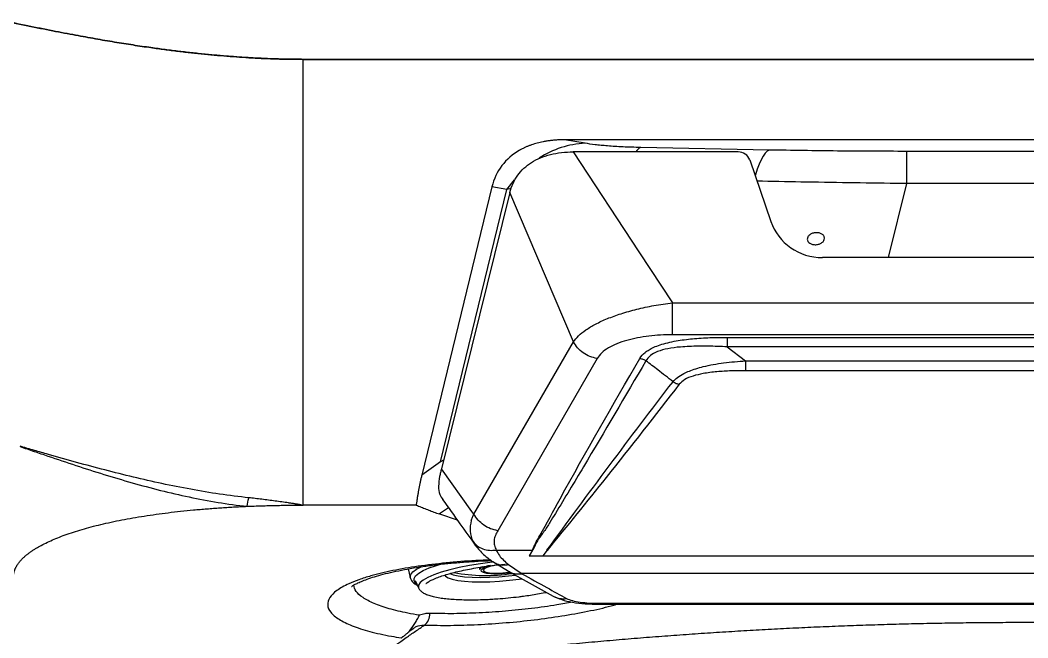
# Model space of a CAD drawing. Extents: x 527 to 611, y 788 to 934.
# Drawn here: x 581.48 to 590.53, y 879.08 to 884.62 of the extents above; entities that cross this region are included whole.
import ezdxf

# ---------------------------------------------------------------- set-up
doc = ezdxf.new("R2010")
doc.units = 0
doc.header["$MEASUREMENT"] = 0
doc.layers.add('1', color=4, linetype='Continuous')
doc.layers.add('GEOMETRY', color=3, linetype='Continuous', lineweight=25)

# ---------------------------------------------------------------- blocks, each defined once
blk = doc.blocks.new('2026_FLAIR')
at = {"layer": 'GEOMETRY'}
for p, q in [((56.9545, 76.9086), (56.9546, 80.9086)), ((69.9546, 80.9086), (56.9546, 80.9086)), ((56.9546, 80.9086), (75.2114, 80.9086)), ((67.6083, 80.1869), (59.3008, 80.187)), ((59.4864, 80.1554), (59.3008, 80.187)), ((59.3802, 80.0785), (59.9685, 79.1829)), ((60.8598, 80.0785), (59.3802, 80.0785)), ((61.1393, 80.095), (59.9857, 80.1176)), ((64.5392, 80.083), (62.3699, 80.0831)), ((62.3699, 80.0831), (62.3699, 79.794)), ((60.9638, 80.0059), (61.1536, 79.4544)), ((62.3699, 79.794), (62.208, 79.1294)), ((64.5392, 79.794), (62.3699, 79.794)), ((58.6497, 79.764), (58.0195, 77.1762)), ((58.189, 77.296), (58.7844, 79.741)), ((58.8106, 79.7149), (58.1955, 77.2338)), ((58.7844, 79.741), (58.6497, 79.764)), ((59.3808, 78.3737), (58.8106, 79.7149)), ((59.9685, 79.1829), (60.2697, 78.7242)), ((65.3219, 79.1294), (61.6177, 79.1294)), ((60.2697, 78.7242), (66.6699, 78.7242)), ((66.6698, 78.4371), (60.2697, 78.4371)), ((58.4878, 76.8291), (59.3808, 78.3737)), ((60.7622, 78.4142), (66.1775, 78.4142)), ((66.1774, 78.3288), (60.7622, 78.3287)), ((60.7622, 78.3288), (60.9272, 78.2039)), ((59.5942, 78.224), (58.7011, 76.6795)), ((60.9272, 78.2039), (66.0125, 78.2039)), ((66.0125, 78.1152), (60.9272, 78.1152)), ((58.189, 77.296), (58.0195, 77.1762)), ((58.2147, 77.3115), (58.189, 77.296)), ((58.4706, 76.8529), (58.1955, 77.2338)), ((56.9388, 76.9086), (56.9545, 76.9086)), ((57.9699, 76.9086), (56.9545, 76.9086)), ((58.2595, 76.8848), (58.1778, 76.8294)), ((58.1778, 76.8294), (58.3376, 76.776)), ((58.4878, 76.8291), (58.4706, 76.8529)), ((58.505, 76.5447), (58.4807, 76.5817)), ((58.6886, 76.5052), (59.0146, 76.5052)), ((59.0146, 76.5052), (58.9833, 76.454)), ((58.9833, 76.454), (59.1058, 76.454)), ((59.0157, 76.5071), (59.0146, 76.5052)), ((59.144, 76.5033), (59.1058, 76.454)), ((59.1058, 76.454), (67.8339, 76.454)), ((58.5372, 76.3504), (58.5393, 76.3304)), ((58.6568, 76.4023), (58.7996, 76.3148)), ((58.734, 76.3764), (58.7657, 76.3798)), ((58.7993, 76.3761), (58.9119, 76.2969)), ((57.8965, 76.3366), (57.9166, 76.2585)), ((58.7968, 76.3157), (59.1999, 76.0922)), ((58.9119, 76.2969), (58.9147, 76.2969)), ((58.9147, 76.2969), (68.025, 76.2969)), ((57.9615, 76.2316), (57.9912, 76.1663)), ((58.8934, 76.2454), (58.9176, 76.2488)), ((57.9912, 76.1663), (57.9918, 76.1649)), ((59.6116, 76.0278), (67.3281, 76.0279)), ((59.6116, 76.0188), (67.3281, 76.0188)), ((57.9048, 75.7747), (57.9394, 75.7982)), ((57.9053, 75.7745), (57.9085, 75.7777)), ((57.9375, 75.8011), (57.9325, 75.7978)), ((57.9394, 75.7982), (57.9455, 75.8024))]:
    blk.add_line(p, q, dxfattribs=at)
at = {"layer": 'GEOMETRY', "flags": 128}
for points in [[(61.1393, 80.095), (61.1205, 80.084), (61.1019, 80.0658), (61.0835, 80.0406), (61.0655, 80.0083), (61.048, 79.9694), (61.0313, 79.9241), (61.0153, 79.8728), (61.0127, 79.8638)], [(58.7844, 79.741), (58.851, 79.8289), (58.8516, 79.8296)], [(58.8228, 79.7497), (58.7844, 79.741), (58.7844, 79.741), (58.7844, 79.741)], [(57.9166, 76.2585), (57.9156, 76.2645), (57.9209, 76.2869), (57.9402, 76.3103), (57.9731, 76.3343), (58.015, 76.3566)], [(57.975, 76.2018), (57.9648, 76.2098), (57.9507, 76.2299), (57.9506, 76.2516), (57.9646, 76.2743), (57.9924, 76.2978), (58.0336, 76.3215), (58.0874, 76.3453), (58.1528, 76.3685), (58.1876, 76.3792)], [(58.6556, 76.3984), (58.6505, 76.3977), (58.5478, 76.3834), (58.4491, 76.3668), (58.3564, 76.3481), (58.2711, 76.3277), (58.1949, 76.306), (58.1291, 76.2834), (58.0749, 76.2602), (58.0332, 76.2368), (58.0048, 76.2138), (57.9902, 76.1914), (57.9896, 76.1702), (57.9912, 76.1663)], [(58.7024, 76.3744), (58.685, 76.3713), (58.6394, 76.3612), (58.6035, 76.3497), (58.5799, 76.3377), (58.5703, 76.3261), (58.5755, 76.3158), (58.5951, 76.3074), (58.6275, 76.3017), (58.6705, 76.299), (58.7208, 76.2996), (58.7747, 76.3034), (58.8026, 76.3065)], [(58.225, 76.2821), (58.2331, 76.2705), (58.2565, 76.2557), (58.2931, 76.243), (58.3421, 76.2329), (58.4022, 76.2256), (58.4717, 76.2212), (58.549, 76.22), (58.632, 76.2218), (58.7186, 76.2268), (58.8064, 76.2347), (58.8934, 76.2454)], [(58.2717, 76.2949), (58.3006, 76.2841), (58.3465, 76.2736), (58.4039, 76.2659), (58.4712, 76.2612), (58.5465, 76.2596), (58.6278, 76.2611), (58.7129, 76.2658), (58.7994, 76.2735), (58.86, 76.2806)], [(58.5502, 76.3225), (58.5538, 76.3149), (58.5705, 76.306), (58.5997, 76.2993), (58.6395, 76.2954), (58.6875, 76.2945)], [(59.6116, 76.0188), (59.6116, 76.0193), (59.6116, 76.0278)]]:
    blk.add_lwpolyline(points, dxfattribs=at)
at = {"layer": 'GEOMETRY'}
for centre, radius, start, end in [((59.5294, 79.3086), 0.8479, 92.9088, 122.57787), ((60.0362, 80.013), 0.1162, 115.78832, 145.68973), ((58.5789, 76.3147), 0.0426, 108.86962, 158.35888), ((58.6381, 76.2552), 0.1107, 90.14032, 142.59282), ((58.5898, 77.7875), 1.51, 259.22968, 279.13445), ((58.6713, 77.3622), 1.0678, 270.86862, 277.83252), ((59.2926, 76.2655), 0.1965, 241.84019, 277.94651), ((57.9616, 75.9344), 0.1319, 309.21423, 1.05402), ((57.8943, 75.7917), 0.0199, 301.73621, 315.34223), ((57.8945, 75.7914), 0.0196, 315.40838, 322.26368)]:
    blk.add_arc(centre, radius, start, end, dxfattribs=at)
for centre, major_axis, ratio, start_param, end_param in [((59.9095, 79.087), (1.1748, -0.8619), 0.581844, 2.887405, 3.378979), ((60.8657, 79.9803), (0.0957, -0.0423), 0.925767, 0.709456, 2.016481), ((61.6303, 79.6225), (0.4537, 0.2234), 0.968854, 3.01921, 4.242101)]:
    blk.add_ellipse(centre, major_axis=major_axis, ratio=ratio, start_param=start_param, end_param=end_param, dxfattribs=at)
for points, knots in [([(56.9546, 80.9086), (56.9364, 80.9087), (56.8998, 80.9087), (56.8446, 80.9094), (56.7891, 80.9103), (56.7331, 80.9117), (56.6767, 80.9135), (56.6199, 80.9157), (56.5626, 80.9183), (56.5049, 80.9213), (56.4468, 80.9246), (56.3883, 80.9284), (56.3293, 80.9326), (56.2699, 80.9371), (56.2101, 80.9421), (56.1499, 80.9474), (56.0892, 80.9532), (56.0281, 80.9593), (55.9665, 80.9659), (55.9046, 80.9728), (55.8422, 80.9802), (55.7794, 80.9879), (55.7162, 80.996), (55.6525, 81.0046), (55.5563, 81.018), (55.426, 81.0373), (55.2597, 81.0639), (55.0878, 81.0933), (54.9026, 81.1268), (54.7001, 81.1657), (54.476, 81.2106), (54.3207, 81.2431), (54.24, 81.2601)], [0, 0, 0, 0, 0.019944, 0.040045, 0.060304, 0.080721, 0.101299, 0.122037, 0.142937, 0.163999, 0.185225, 0.206615, 0.22817, 0.249892, 0.27178, 0.293835, 0.316059, 0.338453, 0.361015, 0.383749, 0.406654, 0.42973, 0.45298, 0.476402, 0.499999, 0.559174, 0.620562, 0.684168, 0.750001, 0.82644, 0.909772, 1, 1, 1, 1]), ([(54.24, 81.2601), (54.2811, 81.2514), (54.3618, 81.2344), (54.4807, 81.2099), (54.595, 81.1867), (54.7047, 81.165), (54.81, 81.1446), (54.9378, 81.1205), (55.0878, 81.0933), (55.2597, 81.0639), (55.426, 81.0373), (55.5758, 81.0151), (55.7104, 80.9966), (55.8313, 80.9813), (55.9507, 80.9675), (56.0684, 80.9551), (56.1846, 80.9442), (56.2992, 80.9347), (56.4123, 80.9266), (56.5238, 80.9201), (56.6337, 80.915), (56.7421, 80.9113), (56.8489, 80.9091), (56.9195, 80.9088), (56.9546, 80.9086)], [0, 0, 0, 0, 0.045974, 0.090225, 0.132752, 0.173557, 0.212639, 0.25, 0.315828, 0.379433, 0.440822, 0.500003, 0.545075, 0.589512, 0.633316, 0.676494, 0.719049, 0.760988, 0.802315, 0.843038, 0.883161, 0.922691, 0.961635, 1, 1, 1, 1]), ([(59.3008, 80.187), (59.2947, 80.187), (59.2825, 80.1869), (59.2644, 80.1864), (59.2465, 80.1857), (59.2287, 80.1847), (59.2111, 80.1834), (59.1937, 80.1817), (59.1765, 80.1798), (59.1595, 80.1776), (59.1427, 80.1751), (59.126, 80.1723), (59.1059, 80.1685), (59.0826, 80.1635), (59.0562, 80.1569), (59.0305, 80.1495), (59.0055, 80.1414), (58.9812, 80.1324), (58.9575, 80.1227), (58.9423, 80.1156), (58.9347, 80.112)], [0, 0, 0, 0, 0.047298, 0.094148, 0.140574, 0.186603, 0.232261, 0.277577, 0.322577, 0.367292, 0.41175, 0.455981, 0.500015, 0.572984, 0.645182, 0.716759, 0.787871, 0.858674, 0.929331, 1, 1, 1, 1]), ([(59.9857, 80.1176), (59.9296, 80.1187), (59.8767, 80.1205), (59.8017, 80.1241), (59.7773, 80.1254), (59.7313, 80.1283), (59.7094, 80.1299), (59.6677, 80.1332), (59.6478, 80.135), (59.61, 80.1387), (59.5921, 80.1407), (59.5418, 80.1467), (59.5124, 80.1509), (59.4864, 80.1554)], [0, 0, 0, 0, 0.25, 0.25, 0.375, 0.375, 0.5, 0.5, 0.625, 0.625, 0.75, 0.75, 1, 1, 1, 1]), ([(58.8106, 79.7149), (58.8188, 79.7421), (58.8347, 79.7949), (58.8778, 79.868), (58.9337, 79.9317), (59.0027, 79.9848), (59.0833, 80.0268), (59.1743, 80.0567), (59.2745, 80.0753), (59.3444, 80.0774), (59.3802, 80.0785)], [0, 0, 0, 0, 0.1413131, 0.2738681, 0.3987834, 0.5184404, 0.6355419, 0.7529675, 0.8735732, 1, 1, 1, 1]), ([(58.9347, 80.112), (58.9306, 80.11), (58.9224, 80.1059), (58.9104, 80.0996), (58.9025, 80.0953), (58.8986, 80.0931)], [0, 0, 0, 0, 0.333579, 0.666847, 1, 1, 1, 1]), ([(62.3699, 80.0831), (62.2665, 80.0831), (62.1631, 80.0833), (61.9567, 80.0843), (61.8536, 80.0851), (61.6481, 80.087), (61.5456, 80.0883), (61.3417, 80.0913), (61.2402, 80.093), (61.1393, 80.095)], [0, 0, 0, 0, 0.25, 0.25, 0.5, 0.5, 0.75, 0.75, 1, 1, 1, 1]), ([(62.3699, 79.794), (62.3699, 79.794), (62.3392, 79.7944), (62.1655, 79.7966), (61.8488, 79.8009), (61.4314, 79.8076), (61.1602, 79.8127), (61.0295, 79.8152)], [0, 0, 0, 0, 0.000002, 0.068074, 0.385774, 0.703823, 1, 1, 1, 1]), ([(61.5578, 79.2457), (61.5527, 79.2455), (61.5477, 79.2456), (61.5379, 79.2464), (61.533, 79.2472), (61.5237, 79.2494), (61.5192, 79.2509), (61.5109, 79.2543), (61.5069, 79.2564), (61.4963, 79.2633), (61.4905, 79.2689), (61.4828, 79.2815), (61.4808, 79.2884), (61.4808, 79.2989), (61.4813, 79.3025), (61.4832, 79.3095), (61.4847, 79.313), (61.4885, 79.3197), (61.4909, 79.323), (61.4965, 79.3291), (61.4997, 79.332), (61.5069, 79.3374), (61.5108, 79.3398), (61.5191, 79.3442), (61.5236, 79.3461), (61.533, 79.3493), (61.5377, 79.3505), (61.5476, 79.3524), (61.5527, 79.353), (61.5627, 79.3535), (61.5677, 79.3535), (61.5776, 79.3526), (61.5825, 79.3518), (61.5964, 79.3484), (61.605, 79.3449), (61.6157, 79.3379), (61.6189, 79.3353), (61.6245, 79.3297), (61.6269, 79.3267), (61.6308, 79.3204), (61.6323, 79.317), (61.6343, 79.3102), (61.6348, 79.3067), (61.6348, 79.2961), (61.6328, 79.289), (61.627, 79.2789), (61.6246, 79.2757), (61.6191, 79.2696), (61.6158, 79.2667), (61.6087, 79.2614), (61.6048, 79.259), (61.5964, 79.2547), (61.5919, 79.2528), (61.578, 79.2481), (61.5679, 79.2462), (61.5578, 79.2457)], [0, 0, 0, 0, 0.03125, 0.03125, 0.0625, 0.0625, 0.09375, 0.09375, 0.125, 0.125, 0.1875, 0.1875, 0.25, 0.25, 0.28125, 0.28125, 0.3125, 0.3125, 0.34375, 0.34375, 0.375, 0.375, 0.40625, 0.40625, 0.4375, 0.4375, 0.46875, 0.46875, 0.5, 0.5, 0.53125, 0.53125, 0.5625, 0.5625, 0.625, 0.625, 0.65625, 0.65625, 0.6875, 0.6875, 0.71875, 0.71875, 0.75, 0.75, 0.8125, 0.8125, 0.84375, 0.84375, 0.875, 0.875, 0.90625, 0.90625, 0.9375, 0.9375, 1, 1, 1, 1]), ([(59.3808, 78.3737), (59.395, 78.3918), (59.4241, 78.4288), (59.4919, 78.4825), (59.5788, 78.5347), (59.6855, 78.5836), (59.8098, 78.6285), (59.9505, 78.6681), (60.1054, 78.7021), (60.214, 78.7166), (60.2697, 78.7241)], [0, 0, 0, 0, 0.106091, 0.216747, 0.332036, 0.452511, 0.57882, 0.711898, 0.852403, 1, 1, 1, 1]), ([(60.2697, 78.4371), (60.234, 78.4365), (60.1633, 78.4354), (60.0579, 78.426), (59.9565, 78.4107), (59.8589, 78.3879), (59.7701, 78.3581), (59.6929, 78.3202), (59.6306, 78.2756), (59.6063, 78.2412), (59.5941, 78.224)], [0, 0, 0, 0, 0.126547, 0.249919, 0.377175, 0.499718, 0.627528, 0.749863, 0.875036, 1, 1, 1, 1]), ([(59.9772, 78.225), (59.9911, 78.2438), (60.0118, 78.272), (60.0595, 78.3039), (60.1042, 78.3268), (60.1603, 78.3483), (60.2287, 78.3674), (60.325, 78.3871), (60.4519, 78.4032), (60.6056, 78.4128), (60.7102, 78.4137), (60.7622, 78.4142)], [0, 0, 0, 0, 0.125242, 0.186962, 0.250585, 0.328395, 0.41141, 0.501036, 0.662351, 0.831997, 1, 1, 1, 1]), ([(60.7622, 78.3287), (60.733, 78.3301), (60.675, 78.3328), (60.5887, 78.3348), (60.504, 78.3349), (60.4222, 78.3327), (60.3294, 78.3273), (60.2311, 78.3152), (60.137, 78.2895), (60.066, 78.2526), (60.0435, 78.2205), (60.0323, 78.2046)], [0, 0, 0, 0, 0.1035977, 0.2062818, 0.3070607, 0.4050613, 0.4995741, 0.6433549, 0.7697547, 0.8853187, 1, 1, 1, 1]), ([(59.0157, 76.5071), (59.0174, 76.5116), (59.0337, 76.5553), (59.122, 76.7076), (59.4291, 77.2771), (59.7348, 77.8057), (59.9772, 78.225)], [0, 0, 0, 0, 0.0077207, 0.0746554, 0.2661847, 1, 1, 1, 1]), ([(60.0323, 78.2046), (59.8461, 77.8865), (59.578, 77.4285), (59.2879, 76.9463), (59.1697, 76.7528), (59.1186, 76.6707), (59.0551, 76.591), (59.0303, 76.5348), (59.018, 76.507)], [0, 0, 0, 0, 0.559957, 0.806347, 0.854751, 0.903289, 0.952043, 1, 1, 1, 1]), ([(59.9772, 78.225), (59.9868, 78.223), (60.006, 78.219), (60.0235, 78.2094), (60.0323, 78.2046)], [0, 0, 0, 0, 0.4999999, 1, 1, 1, 1]), ([(60.2752, 78.0161), (60.2299, 78.0512), (60.1489, 78.114), (60.068, 78.1769), (60.0323, 78.2046)], [0, 0, 0, 0, 0.559389, 1, 1, 1, 1]), ([(60.2752, 78.0161), (60.2873, 78.029), (60.3121, 78.0552), (60.3652, 78.0873), (60.4225, 78.113), (60.4811, 78.1335), (60.5812, 78.1616), (60.7317, 78.1882), (60.861, 78.1986), (60.9271, 78.2039)], [0, 0, 0, 0, 0.114828, 0.233664, 0.317348, 0.406089, 0.500977, 0.744712, 1, 1, 1, 1]), ([(60.9272, 78.1152), (60.884, 78.1148), (60.7979, 78.1141), (60.6695, 78.1065), (60.5531, 78.0922), (60.4539, 78.0689), (60.3749, 78.037), (60.3456, 78.0078), (60.3309, 77.9932)], [0, 0, 0, 0, 0.187072, 0.373689, 0.559995, 0.705553, 0.85283, 1, 1, 1, 1]), ([(59.1429, 76.5035), (59.328, 76.7559), (59.6981, 77.2607), (60.0828, 77.7644), (60.2752, 78.0161)], [0, 0, 0, 0, 0.500104, 1, 1, 1, 1]), ([(60.3309, 77.9932), (60.1142, 77.7142), (59.7272, 77.2161), (59.3229, 76.7209), (59.145, 76.5031)], [0, 0, 0, 0, 0.5600112, 1, 1, 1, 1]), ([(60.2752, 78.0161), (60.284, 78.0108), (60.3017, 78), (60.3212, 77.9955), (60.3309, 77.9932)], [0, 0, 0, 0, 0.5000001, 1, 1, 1, 1]), ([(56.4659, 76.9747), (56.3786, 76.9839), (56.2915, 76.995), (56.118, 77.0204), (56.0315, 77.0348), (55.7728, 77.0822), (55.6011, 77.1194), (55.26, 77.201), (55.0904, 77.2456), (54.8368, 77.3154), (54.7524, 77.3391), (54.626, 77.3751), (54.5838, 77.3871), (54.5207, 77.4054), (54.4996, 77.4115), (54.4681, 77.4209), (54.4576, 77.424), (54.4366, 77.4304), (54.4261, 77.4337), (54.4158, 77.4373)], [0, 0, 0, 0, 0.125, 0.125, 0.25, 0.25, 0.5, 0.5, 0.75, 0.75, 0.875, 0.875, 0.9375, 0.9375, 0.96875, 0.96875, 0.984375, 0.984375, 1, 1, 1, 1]), ([(54.4144, 77.4354), (54.4246, 77.4313), (54.4349, 77.4275), (54.4556, 77.4201), (54.466, 77.4165), (54.4971, 77.4056), (54.5179, 77.3985), (54.5804, 77.3771), (54.6221, 77.3629), (54.7472, 77.3207), (54.8307, 77.2928), (55.0815, 77.2105), (55.2495, 77.1578), (55.5883, 77.0618), (55.7593, 77.0183), (56.1036, 76.9458), (56.2771, 76.9167), (56.4526, 76.898)], [0, 0, 0, 0, 0.015625, 0.015625, 0.03125, 0.03125, 0.0625, 0.0625, 0.125, 0.125, 0.25, 0.25, 0.5, 0.5, 0.75, 0.75, 1, 1, 1, 1]), ([(58.0195, 77.1762), (58.0172, 77.1666), (58.0126, 77.1475), (58.0062, 77.1186), (58, 77.0894), (57.9942, 77.0599), (57.9887, 77.0302), (57.9835, 77.0002), (57.9786, 76.9699), (57.974, 76.9394), (57.9712, 76.9189), (57.9699, 76.9086)], [0, 0, 0, 0, 0.1075957, 0.2160503, 0.3253728, 0.4355717, 0.5466555, 0.6586323, 0.7715101, 0.8852968, 1, 1, 1, 1]), ([(58.1799, 77.1663), (58.1754, 77.1364), (58.1663, 77.0765), (58.1775, 77.0061), (58.1992, 76.973), (58.209, 76.9581)], [0, 0, 0, 0, 0.35312, 0.708708, 1, 1, 1, 1]), ([(58.1955, 77.2338), (58.1927, 77.2225), (58.1873, 77.2001), (58.1824, 77.1776), (58.1799, 77.1663)], [0, 0, 0, 0, 0.499338, 1, 1, 1, 1]), ([(54.3562, 76.2897), (54.3567, 76.2925), (54.3576, 76.298), (54.3595, 76.3062), (54.3617, 76.3144), (54.3644, 76.3226), (54.3674, 76.3307), (54.3707, 76.3388), (54.3745, 76.3469), (54.3786, 76.355), (54.3831, 76.3631), (54.388, 76.3711), (54.3933, 76.3791), (54.3989, 76.3871), (54.4049, 76.3951), (54.4113, 76.403), (54.4181, 76.4109), (54.4253, 76.4188), (54.4328, 76.4266), (54.4407, 76.4345), (54.449, 76.4423), (54.4576, 76.45), (54.4667, 76.4578), (54.4761, 76.4655), (54.4859, 76.4732), (54.496, 76.4809), (54.5066, 76.4885), (54.5175, 76.4961), (54.5288, 76.5037), (54.5405, 76.5112), (54.5525, 76.5188), (54.5649, 76.5262), (54.5899, 76.5408), (54.6296, 76.5621), (54.6875, 76.5896), (54.7505, 76.6163), (54.8414, 76.6508), (54.9671, 76.6916), (55.1372, 76.7365), (55.3238, 76.7768), (55.5259, 76.812), (55.7413, 76.8418), (55.912, 76.8601), (56.0293, 76.8708), (56.0888, 76.8757), (56.1486, 76.8804), (56.2088, 76.8846), (56.2692, 76.8885), (56.33, 76.8921), (56.391, 76.8953), (56.432, 76.8971), (56.4525, 76.8981)], [0, 0, 0, 0, 0.009334, 0.018647, 0.027943, 0.03722, 0.046482, 0.055729, 0.064962, 0.074183, 0.083392, 0.092591, 0.101782, 0.110965, 0.120142, 0.129314, 0.138482, 0.147648, 0.156812, 0.165977, 0.175143, 0.184311, 0.193483, 0.202661, 0.211845, 0.221037, 0.230237, 0.239448, 0.248671, 0.257906, 0.267155, 0.276419, 0.2857, 0.32146, 0.357139, 0.39281, 0.428551, 0.500187, 0.571432, 0.64357, 0.714754, 0.785678, 0.857038, 0.875108, 0.893098, 0.911021, 0.928886, 0.946705, 0.964489, 0.982251, 1, 1, 1, 1]), ([(56.4525, 76.8981), (56.4631, 76.8985), (56.4843, 76.8994), (56.5162, 76.9007), (56.5482, 76.9018), (56.5803, 76.9029), (56.6124, 76.9038), (56.6446, 76.9047), (56.677, 76.9055), (56.7094, 76.9062), (56.7419, 76.9068), (56.7744, 76.9073), (56.8071, 76.9078), (56.8398, 76.9081), (56.8727, 76.9084), (56.9056, 76.9085), (56.9275, 76.9086), (56.9385, 76.9086)], [0, 0, 0, 0, 0.066251, 0.132513, 0.198797, 0.265114, 0.331476, 0.397893, 0.464378, 0.53094, 0.597592, 0.664345, 0.731209, 0.798196, 0.865316, 0.93258, 1, 1, 1, 1]), ([(56.9394, 76.9086), (56.9394, 76.9087), (56.9392, 76.909), (56.9387, 76.9092), (56.938, 76.9095), (56.9369, 76.9099), (56.9356, 76.9102), (56.934, 76.9106), (56.9321, 76.9111), (56.9299, 76.9115), (56.9275, 76.912), (56.9247, 76.9126), (56.9217, 76.9131), (56.9184, 76.9137), (56.9148, 76.9143), (56.9109, 76.915), (56.9067, 76.9157), (56.9023, 76.9164), (56.8975, 76.9172), (56.8925, 76.918), (56.8872, 76.9188), (56.8739, 76.9209), (56.8524, 76.9242), (56.813, 76.9302), (56.7636, 76.9375), (56.7042, 76.9458), (56.6447, 76.9537), (56.585, 76.9612), (56.5254, 76.9683), (56.4857, 76.9726), (56.4659, 76.9747)], [0, 0, 0, 0, 0.0008306, 0.0020971, 0.0038969, 0.0062622, 0.0092069, 0.0127381, 0.01686, 0.021575, 0.026885, 0.0327913, 0.0392948, 0.0463963, 0.0540964, 0.0623957, 0.0712946, 0.0807936, 0.090893, 0.1015932, 0.1128945, 0.1247974, 0.1864579, 0.2498372, 0.3752728, 0.4999027, 0.6256615, 0.7509037, 0.8756685, 1, 1, 1, 1]), ([(57.9699, 76.9086), (57.9771, 76.9056), (57.9916, 76.8996), (58.0138, 76.8907), (58.0362, 76.8818), (58.059, 76.8729), (58.0821, 76.8641), (58.1055, 76.8554), (58.1292, 76.8467), (58.1533, 76.838), (58.1697, 76.8323), (58.1778, 76.8294)], [0, 0, 0, 0, 0.111112, 0.222225, 0.333338, 0.444451, 0.555562, 0.666672, 0.777781, 0.88889, 1, 1, 1, 1]), ([(58.2058, 76.9595), (58.258, 76.8869), (58.3574, 76.7487), (58.4568, 76.61), (58.504, 76.5441)], [0, 0, 0, 0, 0.525095, 1, 1, 1, 1]), ([(58.4645, 76.7709), (58.4679, 76.7804), (58.4748, 76.7994), (58.4834, 76.8192), (58.4878, 76.8291)], [0, 0, 0, 0, 0.498796, 1, 1, 1, 1]), ([(58.4807, 76.5817), (58.4697, 76.612), (58.448, 76.6721), (58.4602, 76.7381), (58.4662, 76.7708)], [0, 0, 0, 0, 0.504499, 1, 1, 1, 1]), ([(58.7011, 76.6795), (58.6936, 76.6653), (58.6785, 76.6369), (58.6674, 76.5929), (58.6696, 76.5485), (58.6823, 76.5196), (58.6886, 76.5052)], [0, 0, 0, 0, 0.249787, 0.499296, 0.749124, 1, 1, 1, 1]), ([(58.4807, 76.5817), (58.4924, 76.5683), (58.5163, 76.5411), (58.5676, 76.5148), (58.6261, 76.5007), (58.6678, 76.5037), (58.6883, 76.5052)], [0, 0, 0, 0, 0.245715, 0.499928, 0.754179, 1, 1, 1, 1]), ([(58.503, 76.5458), (58.5256, 76.5183), (58.5693, 76.4651), (58.6291, 76.4217), (58.6579, 76.4009)], [0, 0, 0, 0, 0.518414, 1, 1, 1, 1]), ([(58.6886, 76.5052), (58.6886, 76.5052), (58.6885, 76.5052), (58.6883, 76.5052), (58.6883, 76.5052)], [0, 0, 0, 0, 0.560067, 1, 1, 1, 1]), ([(58.6883, 76.5052), (58.697, 76.4888), (58.7143, 76.4564), (58.7532, 76.4136), (58.7835, 76.3889), (58.7993, 76.3761)], [0, 0, 0, 0, 0.329137, 0.650204, 1, 1, 1, 1]), ([(58.6387, 76.4159), (58.5937, 76.4144), (58.4566, 76.4098), (58.2352, 76.3915), (57.9833, 76.3618), (57.7558, 76.3224), (57.5814, 76.2805), (57.4536, 76.2399), (57.3452, 76.1966), (57.2505, 76.1429), (57.1858, 76.0786), (57.1675, 76.0126), (57.1951, 75.9468), (57.2699, 75.8837), (57.3878, 75.8254), (57.5476, 75.7741), (57.7034, 75.7393), (57.806, 75.7229), (57.8356, 75.7181)], [0, 0, 0, 0, 0.0344421, 0.1050695, 0.1756956, 0.2463847, 0.3170726, 0.3624663, 0.4078586, 0.4774262, 0.5469953, 0.6175775, 0.6881608, 0.758895, 0.8296295, 0.9004433, 0.971257, 1, 1, 1, 1]), ([(57.3896, 76.1778), (57.3895, 76.1777), (57.3894, 76.1777), (57.4005, 76.1861), (57.4221, 76.1989), (57.4557, 76.2157), (57.5018, 76.235), (57.561, 76.2562), (57.6328, 76.2781), (57.7167, 76.2999), (57.8114, 76.3211), (57.9155, 76.3408), (58.0274, 76.3586), (58.1453, 76.3742), (58.2679, 76.3872), (58.3953, 76.398), (58.521, 76.4063), (58.6052, 76.4098), (58.6444, 76.4115)], [0, 0, 0, 0, 0.031808, 0.080508, 0.13084, 0.185638, 0.24474, 0.307733, 0.373953, 0.442618, 0.51292, 0.584097, 0.655437, 0.72629, 0.796474, 0.866137, 0.937725, 1, 1, 1, 1]), ([(58.0574, 76.2048), (58.0574, 76.2048), (58.0574, 76.2048), (58.0574, 76.2048), (58.0581, 76.2054), (58.0664, 76.2122), (58.0806, 76.2217), (58.102, 76.2335), (58.1312, 76.2475), (58.1736, 76.2642), (58.2252, 76.2814), (58.2807, 76.2974), (58.3429, 76.3131), (58.4116, 76.3282), (58.4856, 76.3422), (58.5559, 76.3538), (58.62, 76.363), (58.6671, 76.3693), (58.6951, 76.3722), (58.7043, 76.3732)], [0, 0, 0, 0, 0.000009, 0.000052, 0.000447, 0.009594, 0.103041, 0.141206, 0.21639, 0.314367, 0.399597, 0.483451, 0.570861, 0.661542, 0.751519, 0.842082, 0.90743, 0.969651, 1, 1, 1, 1]), ([(58.6587, 76.4022), (58.6696, 76.395), (58.6951, 76.3782), (58.744, 76.3685), (58.7811, 76.3736), (58.7993, 76.3761)], [0, 0, 0, 0, 0.27573, 0.643927, 1, 1, 1, 1]), ([(58.7993, 76.3168), (58.8041, 76.3136), (58.8238, 76.301), (58.8647, 76.2908), (58.901, 76.2922), (58.9191, 76.2929)], [0, 0, 0, 0, 0.141059, 0.570753, 1, 1, 1, 1]), ([(58.9147, 76.2969), (58.9153, 76.2969), (58.9165, 76.2968), (58.918, 76.2964), (58.9191, 76.296), (58.92, 76.2952), (58.9205, 76.2941), (58.9195, 76.2933), (58.9191, 76.2929)], [0, 0, 0, 0, 0.106751, 0.213208, 0.330979, 0.468841, 0.737254, 1, 1, 1, 1]), ([(58.9191, 76.2929), (58.9939, 76.2515), (59.1274, 76.1776), (59.261, 76.1035), (59.3198, 76.0708)], [0, 0, 0, 0, 0.56, 1, 1, 1, 1]), ([(58.0001, 75.9208), (57.9639, 75.9269), (57.8644, 75.9437), (57.7225, 75.9783), (57.5863, 76.0252), (57.487, 76.0781), (57.4225, 76.1337), (57.413, 76.1718), (57.4084, 76.1904)], [0, 0, 0, 0, 0.103285, 0.284447, 0.465612, 0.646469, 0.827327, 1, 1, 1, 1]), ([(57.9166, 76.2585), (57.9182, 76.2532), (57.9227, 76.2393), (57.9339, 76.2226), (57.9523, 76.2053), (57.9672, 76.1949), (57.9803, 76.1896), (57.9806, 76.1895)], [0, 0, 0, 0, 0.1330778, 0.3526432, 0.6003637, 0.9892883, 1, 1, 1, 1]), ([(58.077, 76.219), (58.077, 76.219), (58.077, 76.219), (58.0777, 76.2195), (58.079, 76.2204), (58.0807, 76.2215), (58.0813, 76.2218), (58.0815, 76.2219)], [0, 0, 0, 0, 0.017171, 0.097224, 0.5682, 0.863042, 1, 1, 1, 1]), ([(57.9912, 76.1663), (57.993, 76.1626), (57.9997, 76.1495), (58.0172, 76.1314), (58.0433, 76.1151), (58.0793, 76.1003), (58.1247, 76.0877), (58.176, 76.0777), (58.2349, 76.07), (58.2952, 76.0646), (58.3616, 76.061), (58.4324, 76.0594), (58.5072, 76.0597), (58.5783, 76.0617), (58.6436, 76.0648), (58.7134, 76.0693), (58.7964, 76.0763), (58.8736, 76.0847), (58.9406, 76.0933), (58.9968, 76.1012), (59.0613, 76.1117), (59.109, 76.1201), (59.134, 76.1254), (59.1385, 76.1263)], [0, 0, 0, 0, 0.018246, 0.065811, 0.121214, 0.182806, 0.236832, 0.303749, 0.355826, 0.409205, 0.463423, 0.517481, 0.57011, 0.624738, 0.664743, 0.702122, 0.764001, 0.82859, 0.854972, 0.898392, 0.942889, 0.989953, 1, 1, 1, 1]), ([(59.1985, 76.093), (59.223, 76.0816), (59.2726, 76.0584), (59.373, 76.0363), (59.4876, 76.0217), (59.5695, 76.0197), (59.6116, 76.0188)], [0, 0, 0, 0, 0.234715, 0.475357, 0.730581, 1, 1, 1, 1]), ([(58.045, 75.8322), (58.121, 75.8309), (58.2731, 75.8283), (58.5214, 75.8361), (58.776, 75.8527), (59.0307, 75.8786), (59.2783, 75.9131), (59.5095, 75.9554), (59.6747, 75.9914), (59.7518, 76.014), (59.768, 76.0188)], [0, 0, 0, 0, 0.137924, 0.275856, 0.413899, 0.551944, 0.689128, 0.826311, 0.96332, 1, 1, 1, 1]), ([(59.3721, 76.0381), (59.326, 76.0294), (59.2092, 76.0073), (59.0052, 75.9796), (58.77, 75.9555), (58.5343, 75.9402), (58.3045, 75.9331), (58.1638, 75.9356), (58.0934, 75.9368)], [0, 0, 0, 0, 0.114994, 0.291076, 0.468308, 0.645539, 0.822774, 1, 1, 1, 1]), ([(59.3198, 76.0708), (59.3355, 76.0642), (59.367, 76.0508), (59.4411, 76.0378), (59.5235, 76.0293), (59.5819, 76.0283), (59.6116, 76.0278)], [0, 0, 0, 0, 0.249073, 0.499064, 0.745848, 1, 1, 1, 1]), ([(57.91, 75.7794), (57.9275, 75.7987), (57.9426, 75.821), (57.9646, 75.8578), (57.9717, 75.8704), (57.9822, 75.8894), (57.9858, 75.8958), (57.9929, 75.9084), (57.9965, 75.9147), (58.0001, 75.9208)], [0, 0, 0, 0, 0.5, 0.5, 0.75, 0.75, 0.875, 0.875, 1, 1, 1, 1]), ([(58.0934, 75.9368), (58.0774, 75.9373), (58.0614, 75.9361), (58.0303, 75.9308), (58.015, 75.9266), (58.0001, 75.9208)], [0, 0, 0, 0, 0.5, 0.5, 1, 1, 1, 1]), ([(57.6616, 75.4695), (57.6979, 75.4744), (57.7706, 75.484), (57.8797, 75.4982), (57.9888, 75.5121), (58.0979, 75.5257), (58.207, 75.5391), (58.3162, 75.5522), (58.4253, 75.5651), (58.5345, 75.5777), (58.6437, 75.59), (58.753, 75.602), (58.8622, 75.6137), (58.9714, 75.6252), (59.0807, 75.6364), (59.19, 75.6473), (59.2992, 75.658), (59.4085, 75.6683), (59.5178, 75.6784), (59.6271, 75.6883), (59.7365, 75.6978), (59.8458, 75.7071), (59.9551, 75.7161), (60.0644, 75.7248), (60.1738, 75.7332), (60.2831, 75.7414), (60.3925, 75.7493), (60.5018, 75.7569), (60.6112, 75.7642), (60.7206, 75.7713), (60.8299, 75.778), (60.9393, 75.7845), (61.0487, 75.7908), (61.158, 75.7967), (61.2674, 75.8024), (61.3768, 75.8078), (61.4861, 75.8129), (61.5955, 75.8178), (61.7049, 75.8223), (61.8142, 75.8266), (61.9236, 75.8306), (62.0329, 75.8344), (62.1423, 75.8378), (62.2516, 75.841), (62.361, 75.8439), (62.4703, 75.8466), (62.5797, 75.8489), (62.689, 75.851), (62.7983, 75.8528), (62.9076, 75.8543), (63.0169, 75.8556), (63.1262, 75.8565), (63.2355, 75.8572), (63.3448, 75.8577), (63.4919, 75.8579), (63.6766, 75.8574), (63.8992, 75.8557), (64.1218, 75.8528), (64.3444, 75.8488), (64.5671, 75.8437), (64.7899, 75.8374), (65.0126, 75.8299), (65.2354, 75.8214), (65.4583, 75.8116), (65.6811, 75.8007), (65.904, 75.7887), (66.1269, 75.7755), (66.3499, 75.7611), (66.5728, 75.7457), (66.7957, 75.729), (67.0187, 75.7112), (67.2416, 75.6923), (67.4645, 75.6722), (67.6874, 75.6509), (67.9103, 75.6285), (68.1331, 75.605), (68.356, 75.5803), (68.5788, 75.5546), (68.8015, 75.5276), (69.0242, 75.4996), (69.1726, 75.48), (69.2468, 75.4702)], [0, 0, 0, 0, 0.0094976, 0.0189924, 0.0284844, 0.0379736, 0.0474599, 0.0569435, 0.0664242, 0.0759022, 0.0853774, 0.0948498, 0.1043194, 0.1137863, 0.1232503, 0.1327116, 0.1421702, 0.151626, 0.1610792, 0.1705298, 0.1799777, 0.189423, 0.1988659, 0.2083062, 0.217744, 0.2271795, 0.2366126, 0.2460435, 0.255472, 0.2648984, 0.2743226, 0.2837448, 0.2931648, 0.3025829, 0.3119991, 0.3214133, 0.3308257, 0.3402364, 0.3496453, 0.3590525, 0.368458, 0.377862, 0.3872644, 0.3966654, 0.4060649, 0.4154631, 0.42486, 0.4342557, 0.4436503, 0.4530437, 0.4624361, 0.4718276, 0.4812181, 0.4906078, 0.4999966, 0.5191125, 0.5382336, 0.5573606, 0.5764941, 0.5956345, 0.6147825, 0.6339386, 0.6531032, 0.6722769, 0.6914601, 0.7106532, 0.7298566, 0.7490708, 0.7682963, 0.7875334, 0.8067824, 0.8260435, 0.8453172, 0.8646037, 0.8839035, 0.9032169, 0.9225443, 0.941886, 0.9612423, 0.9806135, 1, 1, 1, 1]), ([(57.7146, 75.6022), (57.7226, 75.6081), (57.7399, 75.6207), (57.7675, 75.6406), (57.7982, 75.6625), (57.836, 75.6893), (57.8911, 75.7279), (57.9625, 75.777), (58.0176, 75.8138), (58.045, 75.8322)], [0, 0, 0, 0, 0.072896, 0.156233, 0.250012, 0.351569, 0.500022, 0.751376, 1, 1, 1, 1]), ([(57.9455, 75.8024), (57.9537, 75.8086), (57.9812, 75.8294), (58.0172, 75.833), (58.0423, 75.8322), (58.045, 75.8322)], [0, 0, 0, 0, 0.2745535, 0.9232734, 1, 1, 1, 1]), ([(57.8356, 75.7181), (57.8365, 75.7187), (57.8383, 75.7199), (57.8412, 75.7219), (57.8442, 75.724), (57.8484, 75.7271), (57.854, 75.7313), (57.8613, 75.737), (57.8691, 75.7432), (57.8775, 75.75), (57.8862, 75.7573), (57.8923, 75.7625), (57.8953, 75.7651)], [0, 0, 0, 0, 0.0633166, 0.126162, 0.1886288, 0.2508114, 0.3751797, 0.5000264, 0.62515, 0.7505003, 0.8746973, 1, 1, 1, 1])]:
    blk.add_open_spline(points, degree=3, knots=knots, dxfattribs=at)
for points in [[(60.2698, 78.4371), (60.2698, 78.4536), (60.2697, 78.4867), (60.2697, 78.5602), (60.2696, 78.6425), (60.2696, 78.6969), (60.2696, 78.7241)], [(59.5942, 78.224), (59.5722, 78.229), (59.5283, 78.2389), (59.4677, 78.273), (59.4154, 78.3181), (59.3923, 78.3552), (59.3808, 78.3737)], [(60.7622, 78.4142), (60.7622, 78.4091), (60.7622, 78.399), (60.7622, 78.3783), (60.7622, 78.3548), (60.7622, 78.3374), (60.7622, 78.3287)], [(60.9272, 78.2039), (60.9272, 78.1947), (60.9272, 78.1763), (60.9272, 78.1516), (60.9272, 78.1302), (60.9272, 78.1202), (60.9272, 78.1152)], [(54.4158, 77.4373), (54.4153, 77.4367), (54.4149, 77.436), (54.4144, 77.4354)], [(56.4526, 76.898), (56.4568, 76.9218), (56.4613, 76.9474), (56.4659, 76.9747)], [(58.7011, 76.6795), (58.6792, 76.6844), (58.6353, 76.6943), (58.5746, 76.7285), (58.5224, 76.7735), (58.4993, 76.8106), (58.4878, 76.8291)], [(57.8953, 75.7651), (57.9005, 75.7696), (57.9054, 75.7744), (57.91, 75.7794)]]:
    blk.add_open_spline(points, degree=3, dxfattribs=at)

msp = doc.modelspace()

# ---------------------------------------------------------------- block references
at = {"layer": '1'}
msp.add_blockref('2026_FLAIR', (527.0666, 803.3631), dxfattribs=at)

doc.saveas('drawing.dxf')
